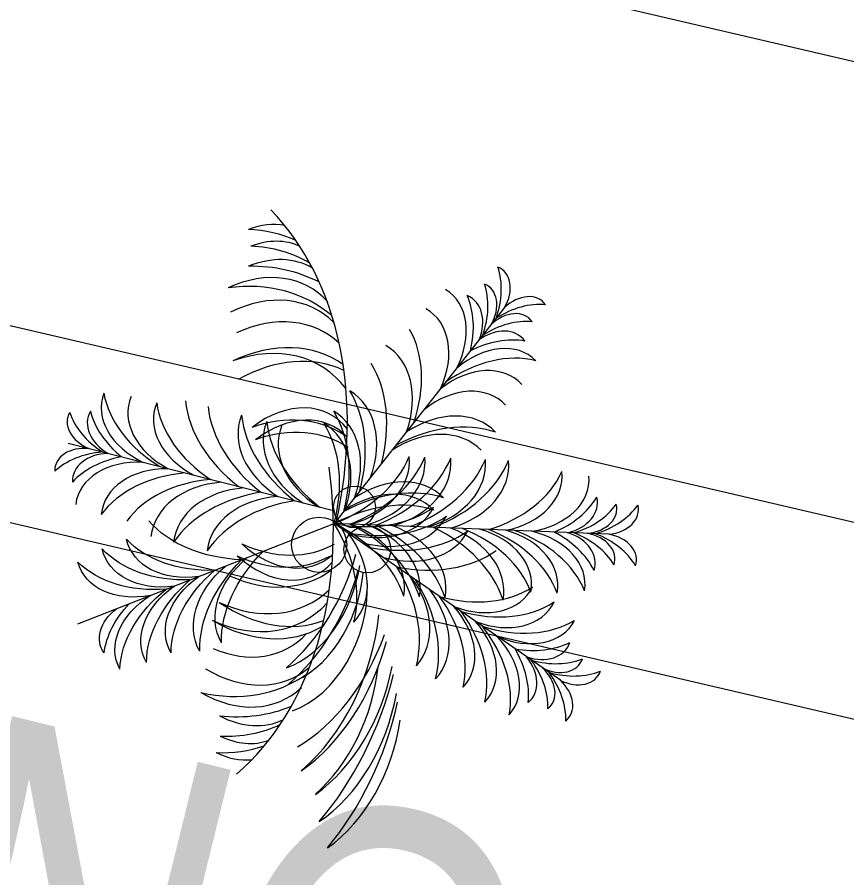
# Model space of a CAD drawing. Header units: millimetres. Extents: x 474016 to 477875, y 2288607 to 2292200.
# Drawn here: x 474190.72 to 474203.67, y 2289187.88 to 2289201.31 of the extents above; entities that cross this region are included whole.
import ezdxf
from ezdxf.enums import TextEntityAlignment as Align

# ---------------------------------------------------------------- set-up
doc = ezdxf.new("R2010")
doc.units = ezdxf.units.MM
doc.header["$LTSCALE"] = 50
for name, color, linetype, lineweight in [('BANQUETA', 251, 'Continuous', 5), ('JARDIN-HP', 64, 'Continuous', 5), ('JARDINES', 98, 'Continuous', 13), ('vialidad', 5, 'Continuous', 13)]:
    doc.layers.add(name, color=color, linetype=linetype, lineweight=lineweight)
doc.styles.get("Standard").update_dxf_attribs({"font": 'arial.ttf'})

# ---------------------------------------------------------------- blocks, each defined once
blk = doc.blocks.new('A$C41BB26E9')
at = {"color": 0}
for p in [(1.999, 1.9246), (3.251, -3.5394)]:
    blk.add_line(p, (2.0545, -0.9381), dxfattribs=at)
at = {"color": 56}
for p, q in [((3.5456, 1.5063), (2.0545, -0.9381)), ((-0.2934, 0.7008), (2.0545, -0.9381)), ((1.3817, -3.7524), (1.9227, -0.9407))]:
    blk.add_line(p, q, dxfattribs=at)
for centre, radius in [((2.3028, -0.5783), 0.2434), ((1.8693, -0.7376), 0.217), ((2.2836, -1.0816), 0.2873)]:
    blk.add_circle(centre, radius)
at = {"color": 56, "true_color": 0x7a7a00}
for centre, major_axis, ratio, start_param, end_param in [((1.7388, 1.8447), (-0.0072, 0.3693), 0.723404, -1.366779, 0.20531), ((1.4171, 1.375), (-0.0176, 0.909), 0.723404, -1.121531, -0.433471), ((2.2621, 1.8549), (-0.0072, 0.3693), 0.723404, -0.20531, 1.366779), ((2.6017, 1.398), (-0.0176, 0.909), 0.723404, 0.433471, 1.121531), ((1.7432, 1.6196), (-0.0072, 0.3693), 0.723404, -1.366779, 0.20531), ((1.4215, 1.1499), (-0.0176, 0.909), 0.723404, -1.121531, -0.433471), ((2.2665, 1.6298), (-0.0072, 0.3693), 0.723404, -0.20531, 1.366779), ((2.6061, 1.1728), (-0.0176, 0.909), 0.723404, 0.433471, 1.121531), ((2.7595, 1.3553), (0.4735, 0.7761), 0.723404, -1.121531, -0.433471), ((3.2832, 1.5787), (0.1924, 0.3154), 0.723404, -1.366779, 0.20531), ((1.695, 1.3141), (-0.0091, 0.4699), 0.723404, -1.190837, 0.194817), ((2.3264, 1.3263), (-0.0091, 0.4699), 0.723404, -0.194817, 1.190837), ((1.4729, 0.9019), (-0.0151, 0.7816), 0.723404, -1.305586, 0.091225), ((1.3463, 0.7314), (-0.0216, 1.1136), 0.723404, -0.994705, -0.373636), ((2.6974, 0.7576), (-0.0216, 1.1136), 0.723404, 0.373636, 0.994705), ((2.5643, 0.9231), (-0.0151, 0.7816), 0.723404, -0.091225, 1.305586), ((2.9249, 0.4254), (-0.0261, 1.3479), 0.723404, 0.312027, 1.166602), ((3.1659, 1.3864), (0.1924, 0.3154), 0.723404, -1.366779, 0.20531), ((2.6423, 1.1631), (0.4735, 0.7761), 0.723404, -1.121531, -0.433471), ((2.5525, 0.9263), (0.4071, 0.6674), 0.723404, -1.305586, 0.091225), ((1.9901, 0.6783), (0.7021, 1.151), 0.723404, -1.166602, -0.312027), ((3.73, 1.3061), (0.1924, 0.3154), 0.723404, -0.20531, 1.366779), ((2.9612, 1.1546), (0.2448, 0.4013), 0.723404, -1.190837, 0.194817), ((2.354, 0.8505), (0.58, 0.9509), 0.723404, -0.994705, -0.373636), ((3.771, 0.7383), (0.4735, 0.7761), 0.723404, 0.433471, 1.121531), ((1.4568, 0.5716), (-0.0161, 0.8295), 0.723404, -1.24346, 0.110756), ((2.5932, 0.5936), (-0.0161, 0.8295), 0.723404, -0.110756, 1.24346), ((3.6127, 1.1139), (0.1924, 0.3154), 0.723404, -0.20531, 1.366779), ((1.1163, 0.0306), (-0.0274, 1.4145), 0.723404, -1.115718, -0.281779), ((2.9544, 0.0662), (-0.0274, 1.4145), 0.723404, 0.281779, 1.115718), ((2.3614, 0.6563), (0.4321, 0.7083), 0.723404, -1.24346, 0.110756), ((1.7835, 0.3829), (0.7367, 1.2077), 0.723404, -1.115718, -0.281779), ((3.6538, 0.546), (0.4735, 0.7761), 0.723404, 0.433471, 1.121531), ((3.5003, 0.8257), (0.2448, 0.4013), 0.723404, -0.194817, 1.190837), ((2.5985, 0.3197), (-0.0161, 0.8295), 0.723404, -0.110756, 1.24346), ((3.4843, 0.3578), (0.4071, 0.6674), 0.723404, -0.091225, 1.305586), ((3.5077, 0.1467), (0.58, 0.9509), 0.723404, 0.373636, 0.994705), ((-0.0822, 0.8726), (-0.3029, 0.2115), 0.723404, -0.20531, 1.366779), ((0.4871, 0.8785), (-0.7455, 0.5204), 0.723404, 0.433471, 1.121531), ((2.9597, -0.2077), (-0.0274, 1.4145), 0.723404, 0.281779, 1.115718), ((2.2187, 0.4225), (0.4321, 0.7083), 0.723404, -1.24346, 0.110756), ((1.6409, 0.1491), (0.7367, 1.2077), 0.723404, -1.115718, -0.281779), ((0.1024, 0.7437), (-0.3029, 0.2115), 0.723404, -0.20531, 1.366779), ((0.6717, 0.7496), (-0.7455, 0.5204), 0.723404, 0.433471, 1.121531), ((0.8491, 0.5689), (-0.6411, 0.4475), 0.723404, -0.091225, 1.305586), ((1.4637, 0.5678), (-1.1055, 0.7717), 0.723404, 0.312027, 1.166602), ((3.5212, -0.2557), (0.7021, 1.151), 0.723404, 0.312027, 1.166602), ((0.3831, 0.6137), (-0.3854, 0.269), 0.723404, -0.194817, 1.190837), ((1.0613, 0.5792), (-0.9133, 0.6375), 0.723404, 0.373636, 0.994705), ((1.1326, 0.3985), (-0.6803, 0.4749), 0.723404, -0.110756, 1.24346), ((2.6987, -0.1414), (-0.0195, 1.0079), 0.723404, -0.094138, 1.13012), ((3.3317, 0.0644), (0.4321, 0.7083), 0.723404, -0.110756, 1.24346), ((1.3798, -0.1669), (-0.0195, 1.0079), 0.723404, -1.13012, 0.094138), ((1.0079, -0.8032), (-0.0327, 1.6896), 0.723404, -1.023266, -0.261161), ((3.0951, -0.7628), (-0.0327, 1.6896), 0.723404, 0.261161, 1.023266), ((-0.3818, 0.4434), (-0.3029, 0.2115), 0.723404, -1.366779, 0.20531), ((1.3572, 0.2417), (-0.6803, 0.4749), 0.723404, -0.110756, 1.24346), ((1.1178, -0.4693), (0.8801, 1.4427), 0.723404, -1.023266, -0.261161), ((3.3531, -0.5745), (0.7367, 1.2077), 0.723404, 0.281779, 1.115718), ((-0.1911, -0.0931), (-0.7455, 0.5204), 0.723404, -1.121531, -0.433471), ((-0.1972, 0.3145), (-0.3029, 0.2115), 0.723404, -1.366779, 0.20531), ((1.789, 0.0516), (-0.8266, 0.577), 0.723404, -0.094138, 1.13012), ((2.5247, 0.0066), (-1.3857, 0.9673), 0.723404, 0.261161, 1.023266), ((1.3845, -0.4095), (-0.0195, 1.0079), 0.723404, -1.13012, 0.094138), ((3.1891, -0.1695), (0.4321, 0.7083), 0.723404, -0.110756, 1.24346), ((-0.0065, -0.2219), (-0.7455, 0.5204), 0.723404, -1.121531, -0.433471), ((1.988, -0.0873), (-0.8266, 0.577), 0.723404, -0.094138, 1.13012), ((1.0126, -1.0459), (-0.0327, 1.6896), 0.723404, -1.023266, -0.261161), ((3.2104, -0.8084), (0.7367, 1.2077), 0.723404, 0.281779, 1.115718), ((0.0216, 0.0958), (-0.3854, 0.269), 0.723404, -1.190837, 0.194817), ((1.5858, -0.4398), (0.525, 0.8606), 0.723404, -1.13012, 0.094138), ((0.9303, -0.7767), (0.8801, 1.4427), 0.723404, -1.023266, -0.261161), ((0.2243, -0.3262), (-0.6411, 0.4475), 0.723404, -1.305586, 0.091225), ((0.2877, -0.5289), (-0.9133, 0.6375), 0.723404, -0.994705, -0.373636), ((3.0259, -0.6122), (0.525, 0.8606), 0.723404, -0.094138, 1.13012), ((1.3915, -0.7696), (-0.0195, 1.0079), 0.723404, -1.13012, 0.094138), ((2.7104, -0.744), (-0.0195, 1.0079), 0.723404, -0.094138, 1.13012), ((3.0263, -1.3493), (0.8801, 1.4427), 0.723404, 0.261161, 1.023266), ((0.482, -0.5335), (-0.6803, 0.4749), 0.723404, -1.24346, 0.110756), ((1.0195, -1.4059), (-0.0327, 1.6896), 0.723404, -1.023266, -0.261161), ((2.5047, -0.448), (-0.8266, 0.577), 0.723404, -0.094138, 1.13012), ((3.2404, -0.493), (-1.3857, 0.9673), 0.723404, 0.261161, 1.023266), ((1.4452, -0.6704), (0.525, 0.8606), 0.723404, -1.13012, 0.094138), ((0.7896, -1.0073), (0.8801, 1.4427), 0.723404, -1.023266, -0.261161), ((3.1067, -1.3655), (-0.0327, 1.6896), 0.723404, 0.261161, 1.023266), ((2.8995, -0.8194), (0.525, 0.8606), 0.723404, -0.094138, 1.13012), ((2.6376, -0.5408), (-0.8266, 0.577), 0.723404, -0.094138, 1.13012), ((3.3733, -0.5858), (-1.3857, 0.9673), 0.723404, 0.261161, 1.023266), ((1.3967, -1.0396), (-0.0195, 1.0079), 0.723404, -1.13012, 0.094138), ((1.3608, -0.8087), (0.525, 0.8606), 0.723404, -1.13012, 0.094138), ((0.7052, -1.1456), (0.8801, 1.4427), 0.723404, -1.023266, -0.261161), ((2.7157, -1.014), (-0.0195, 1.0079), 0.723404, -0.094138, 1.13012), ((2.9, -1.5564), (0.8801, 1.4427), 0.723404, 0.261161, 1.023266), ((0.9439, -1.2839), (-1.16, 0.8098), 0.723404, -1.115718, -0.281779), ((1.0248, -1.6759), (-0.0327, 1.6896), 0.723404, -1.023266, -0.261161), ((3.112, -1.6355), (-0.0327, 1.6896), 0.723404, 0.261161, 1.023266), ((1.034, -1.0301), (-0.8266, 0.577), 0.723404, -1.13012, 0.094138), ((1.3999, -1.2016), (-0.0195, 1.0079), 0.723404, -1.13012, 0.094138), ((2.7188, -1.176), (-0.0195, 1.0079), 0.723404, -0.094138, 1.13012), ((3.1151, -1.7975), (-0.0327, 1.6896), 0.723404, 0.261161, 1.023266), ((3.7035, -2.1029), (-2.624, 0.6366), 0.714286, 4.179349, 4.820469), ((4.122, -1.2835), (-1.5343, 0.3722), 0.714286, 3.888492, 4.926001), ((1.0279, -1.8379), (-0.0327, 1.6896), 0.723404, -1.023266, -0.261161), ((3.47, -1.48), (-1.6557, 0.4017), 0.714286, 3.88992, 4.86288), ((3.2901, -2.2819), (-2.8137, 0.6826), 0.714286, 4.170125, 4.780311), ((3.7802, -1.3807), (-1.5988, 0.3879), 0.714286, 3.86745, 4.883323), ((2.7155, -1.6527), (-1.879, 0.4558), 0.714286, 3.806569, 4.639337), ((3.1614, -1.8237), (-1.8636, 0.4521), 0.714286, 3.982805, 4.982914), ((3.6576, -1.5691), (-1.5601, 0.3785), 0.714286, 4.003422, 4.972752), ((1.5282, -1.3752), (-0.8266, 0.577), 0.723404, -1.13012, 0.094138), ((2.487, -1.4957), (0.525, 0.8606), 0.723404, -0.094138, 1.13012), ((2.9522, -1.3905), (-1.1117, 0.2697), 0.714286, 3.627505, 5.149011), ((1.8241, -2.0502), (-1.3857, 0.9673), 0.723404, -1.023266, -0.261161), ((2.4874, -2.2327), (0.8801, 1.4427), 0.723404, 0.261161, 1.023266), ((2.6748, -1.4466), (-1.1117, 0.2697), 0.714286, 3.627505, 4.993486), ((2.0985, -2.0389), (-1.8636, 0.4521), 0.714286, 3.982805, 4.744909), ((2.5084, -1.4803), (-1.1117, 0.2697), 0.714286, 3.627505, 4.912474), ((2.2649, -2.0052), (-1.8636, 0.4521), 0.714286, 3.982805, 4.744909), ((2.0455, -2.2048), (-1.3857, 0.9673), 0.723404, -1.023266, -0.261161), ((1.8825, -1.6225), (-0.8266, 0.577), 0.723404, -1.13012, 0.094138), ((1.8336, -1.5043), (-0.8992, 0.4843), 0.72, -0.281097, 1.084884), ((1.9597, -1.4599), (-0.8992, 0.4843), 0.72, -0.200085, 1.084884), ((2.6186, -1.7324), (-1.5074, 0.8119), 0.72, -0.03252, 0.729584), ((2.1784, -2.2976), (-1.3857, 0.9673), 0.723404, -1.023266, -0.261161), ((2.7447, -1.688), (-1.5074, 0.8119), 0.72, -0.03252, 0.729584), ((1.9394, -1.9714), (-1.5074, 0.8119), 0.72, -0.270525, 0.729584), ((2.0165, -1.6672), (-1.5199, 0.8186), 0.72, 0.073052, 0.90582), ((0.804, -1.8121), (1.4836, 0.8546), 0.72, -0.729584, 0.03252), ((1.5822, -1.5617), (0.885, 0.5098), 0.72, -1.084884, 0.200085), ((0.9313, -1.8529), (1.4836, 0.8546), 0.72, -0.729584, 0.03252), ((1.7096, -1.6025), (0.885, 0.5098), 0.72, -1.084884, 0.281097), ((1.1435, -1.9208), (1.4836, 0.8546), 0.72, -0.729584, 0.12698), ((1.4264, -2.0114), (1.4836, 0.8546), 0.72, -0.729584, 0.213498), ((1.6171, -2.0725), (1.4836, 0.8546), 0.72, -0.729584, 0.270525), ((1.1535, -1.911), (-1.2933, 0.6966), 0.72, -0.170934, 0.844939), ((1.5313, -1.7705), (1.4959, 0.8617), 0.72, -0.90582, -0.073052), ((1.6431, -1.9292), (1.5199, 0.8755), 0.72, -0.831119, 0.049618), ((0.8665, -1.9823), (-1.241, 0.6685), 0.72, -0.213612, 0.823897), ((1.9166, -2.3919), (-2.1225, 1.1432), 0.72, -0.10808, 0.53304), ((1.0333, -0.0387), (0.3193, 1.6595), 0.723404, 3.402754, 4.164858), ((1.3224, -0.5698), (0.1905, 0.9899), 0.723404, 3.047455, 4.271712), ((2.4009, -1.9896), (1.2729, 0.7332), 0.72, -0.844939, 0.170934), ((1.6519, -2.4921), (2.089, 1.2033), 0.72, -0.53304, 0.10808), ((1.981, -2.4305), (-2.3793, 1.2816), 0.72, 0.051792, 0.431948), ((2.6898, -2.0527), (1.2215, 0.7036), 0.72, -0.823897, 0.213612), ((0.4294, -1.8588), (-1.012, 0.5451), 0.72, 0.006837, 0.780102), ((1.2917, -0.729), (0.1905, 0.9899), 0.723404, 3.047455, 4.271712), ((1.5886, -2.5325), (2.3417, 1.3489), 0.72, -0.431948, -0.051792), ((1.4817, -2.4585), (-2.105, 1.1338), 0.72, 0.016555, 0.382187), ((0.9823, -0.3039), (0.3193, 1.6595), 0.723404, 3.402754, 4.164858), ((3.0322, -0.6983), (0.3193, 1.6595), 0.723404, 2.118327, 2.880431), ((3.1233, -1.9167), (0.996, 0.5738), 0.72, -0.780102, -0.006837), ((2.0885, -2.5463), (2.0718, 1.1934), 0.72, -0.382187, -0.016555), ((1.3088, -2.4955), (-2.105, 1.1338), 0.72, 0.093724, 0.382187), ((0.097, -1.8852), (-0.8772, 0.4725), 0.72, 0.078285, 0.75224), ((3.4563, -1.9337), (0.8633, 0.4973), 0.72, -0.75224, -0.078285), ((1.2407, -0.9942), (0.1905, 0.9899), 0.723404, 3.047455, 4.271712), ((2.5361, -1.2434), (0.1905, 0.9899), 0.723404, 2.011473, 3.235731), ((2.2624, -2.5783), (2.0718, 1.1934), 0.72, -0.382187, -0.093724), ((-0.0759, -1.9222), (-0.8772, 0.4725), 0.72, 0.267806, 0.75224), ((3.6302, -1.9657), (0.8633, 0.4973), 0.72, -0.75224, -0.267806), ((0.9142, -0.6575), (0.3193, 1.6595), 0.723404, 3.402754, 4.164858), ((2.9642, -1.0519), (0.3193, 1.6595), 0.723404, 2.118327, 2.880431), ((0.8684, -0.8958), (0.3193, 1.6595), 0.723404, 3.402754, 4.164858), ((2.4681, -1.597), (0.1905, 0.9899), 0.723404, 2.011473, 3.235731), ((2.4223, -1.8353), (0.1905, 0.9899), 0.723404, 2.011473, 3.235731), ((0.8853, -1.4669), (0.2673, 1.3892), 0.723404, 3.423371, 4.25731), ((2.6907, -1.8142), (0.2673, 1.3892), 0.723404, 2.025875, 2.859814), ((1.129, -2.0579), (0.1568, 0.8148), 0.723404, 3.030837, 4.385053), ((2.639, -2.0833), (0.2673, 1.3892), 0.723404, 2.025875, 2.859814), ((1.0772, -2.3269), (0.1568, 0.8148), 0.723404, 3.030837, 4.385053), ((2.1934, -2.5416), (0.1568, 0.8148), 0.723404, 1.898132, 3.252348), ((0.7878, -2.0934), (0.2547, 1.3239), 0.723404, 3.45362, 4.308195), ((1.037, -2.6552), (0.1477, 0.7677), 0.723404, 3.050367, 4.447179), ((2.1089, -2.8614), (0.1477, 0.7677), 0.723404, 1.836006, 3.232818), ((0.9412, -2.4656), (0.2104, 1.0938), 0.723404, 3.515228, 4.136297), ((2.2683, -2.7209), (0.2104, 1.0938), 0.723404, 2.146888, 2.767957), ((0.9442, -2.8908), (0.1718, 0.8928), 0.723404, 3.575063, 4.263123), ((2.1077, -3.1147), (0.1718, 0.8928), 0.723404, 2.020062, 2.708122), ((1.806, -3.2184), (0.0888, 0.4616), 0.723404, 1.950755, 3.33641), ((1.1814, -3.4084), (0.0698, 0.3628), 0.723404, 2.936283, 4.508372), ((1.6954, -3.5072), (0.0698, 0.3628), 0.723404, 1.774814, 3.346903)]:
    blk.add_ellipse(centre, major_axis=major_axis, ratio=ratio, start_param=start_param, end_param=end_param, dxfattribs=at)
at = {"color": 56}
for centre, major_axis, ratio, start_param, end_param in [((3.011, -1.7099), (-1.9092, 0.4632), 0.714286, 3.88127, 4.762007), ((2.3826, -4.3452), (-3.8814, 2.0907), 0.72, -1.122445, -0.180287), ((1.7497, -1.5297), (-0.8266, 0.577), 0.723404, -1.13012, 0.094138), ((1.9093, -1.829), (-1.5443, 0.8318), 0.72, -0.049618, 0.831119), ((1.425, -1.8542), (-1.3393, 0.7214), 0.72, -0.150491, 0.822469), ((2.1473, -2.0803), (1.242, 0.7155), 0.72, -0.708967, 0.260363), ((1.1859, -3.0991), (0.0888, 0.4616), 0.723404, 2.946776, 4.33243)]:
    blk.add_ellipse(centre, major_axis=major_axis, ratio=ratio, start_param=start_param, end_param=end_param, dxfattribs=at)
at = {"color": 0}
for centre, major_axis, ratio, start_param, end_param in [((1.5288, -1.8441), (-1.3857, 0.9673), 0.723404, -1.023266, -0.261161), ((1.2418, -4.4579), (3.8202, 2.2006), 0.72, 0.180287, 1.122445)]:
    blk.add_ellipse(centre, major_axis=major_axis, ratio=ratio, start_param=start_param, end_param=end_param, dxfattribs=at)
at = {"color": 56, "true_color": 0x7a7a00, "extrusion": (0, 0, -1)}
for centre, major_axis, start_param, end_param in [((2.9662, -0.4224), (-0.7062, 1.5353), 3.402754, 4.164858), ((1.171, -1.5152), (-0.7062, 1.5353), 2.118327, 2.880431), ((2.88, -1.1544), (-0.4213, 0.9158), 3.047455, 4.271712), ((3.0676, -0.6429), (-0.7062, 1.5353), 3.402754, 4.164858), ((2.9814, -1.3749), (-0.4213, 0.9158), 3.047455, 4.271712), ((1.5172, -1.9698), (-0.5912, 1.2853), 2.025875, 2.859814), ((3.1875, -1.2015), (-0.5912, 1.2853), 3.423371, 4.25731), ((2.0593, -2.3086), (-0.3467, 0.7538), 1.898132, 3.252348), ((3.0919, -1.8336), (-0.3467, 0.7538), 3.030837, 4.385053), ((1.6317, -2.2187), (-0.5912, 1.2853), 2.025875, 2.859814), ((3.3019, -1.4504), (-0.5912, 1.2853), 3.423371, 4.25731), ((2.1737, -2.5574), (-0.3467, 0.7538), 1.898132, 3.252348), ((3.2064, -2.0824), (-0.3467, 0.7538), 3.030837, 4.385053), ((1.8025, -2.5361), (-0.5634, 1.2248), 1.974991, 2.829566), ((3.4318, -1.7866), (-0.5634, 1.2248), 3.45362, 4.308195), ((2.3321, -2.8478), (-0.3267, 0.7103), 1.836006, 3.232818), ((3.3238, -2.3917), (-0.3267, 0.7103), 3.050367, 4.447179), ((3.3716, -2.1847), (-0.4655, 1.0119), 3.515228, 4.136297), ((3.2853, -2.8582), (-0.1964, 0.427), 2.946776, 4.33243)]:
    blk.add_ellipse(centre, major_axis=major_axis, ratio=0.723404, start_param=start_param, end_param=end_param, dxfattribs=at)

msp = doc.modelspace()

# ---------------------------------------------------------------- linework, layer by layer
at = {"layer": 'BANQUETA'}
msp.add_lwpolyline([(474108.951, 2289222.72), (474230.689, 2289194.35, 0.414214), (474233.091, 2289195.844), (474244.212, 2289243.565, 0.414214), (474242.718, 2289245.966), (474120.98, 2289274.337)], format="xyb", dxfattribs=at)
at = {"layer": 'JARDINES'}
msp.add_lwpolyline([(474229.1, 2289187.532, -0.388075), (474228.419, 2289184.611), (474118.368, 2289210.258, -0.386646), (474119.049, 2289213.179)], format="xyb", close=True, dxfattribs=at)

# ---------------------------------------------------------------- block references
at = {"layer": 'JARDIN-HP', "color": 8, "xscale": 1.499999999826813, "yscale": 1.499999999826813, "zscale": 1.499999999826813, "rotation": 266.6565195172511}
msp.add_blockref('A$C41BB26E9', (474197.253, 2289196.402), dxfattribs=at)

# ---------------------------------------------------------------- texts
at = {"layer": 'vialidad', "color": 5, "width": 0.75}
msp.add_text('PALMA DE GUANO', height=6, rotation=346.1813, dxfattribs=at).set_placement((474171.107, 2289192.12), align=Align.MIDDLE)

doc.saveas('drawing.dxf')
